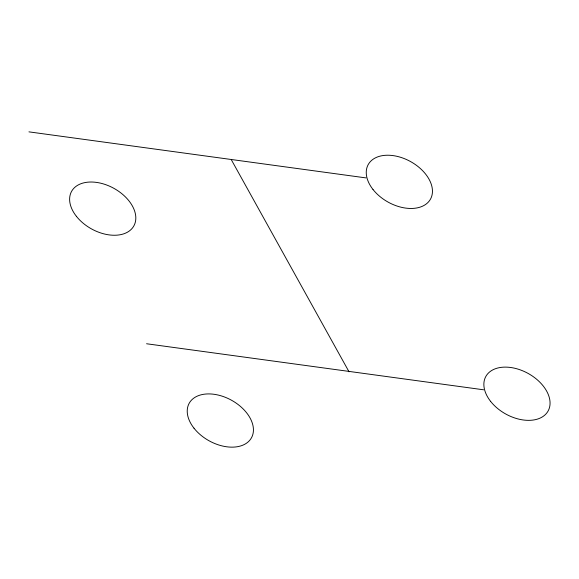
<?xml version="1.0" encoding="UTF-8"?>
<svg xmlns="http://www.w3.org/2000/svg" width="579" height="579" viewBox="0 0 579 579"><rect width="100%" height="100%" fill="white"/><g stroke="black" fill="none" stroke-linecap="round" stroke-linejoin="round"><path stroke-width="0.87" d="M28.95 131.86L366.008 177.905M146.567 343.752L483.624 389.797M231.434 159.927L349.043 371.819M193.987 428.178A35.608 23.174 29 0 0 250.866 438.795A35.608 23.174 29 0 0 216.141 394.625A35.608 23.174 29 0 0 193.987 428.178M490.616 401.377A35.608 23.174 29 0 0 547.495 412.002A35.608 23.174 29 0 0 512.77 367.831A35.608 23.174 29 0 0 490.616 401.377M76.377 216.285A35.608 23.174 29 0 0 133.25 226.903A35.608 23.174 29 0 0 98.524 182.732A35.608 23.174 29 0 0 76.377 216.285M372.999 189.485A35.608 23.174 29 0 0 429.886 200.11A35.608 23.174 29 0 0 395.153 155.939A35.608 23.174 29 0 0 372.999 189.485"/></g></svg>
